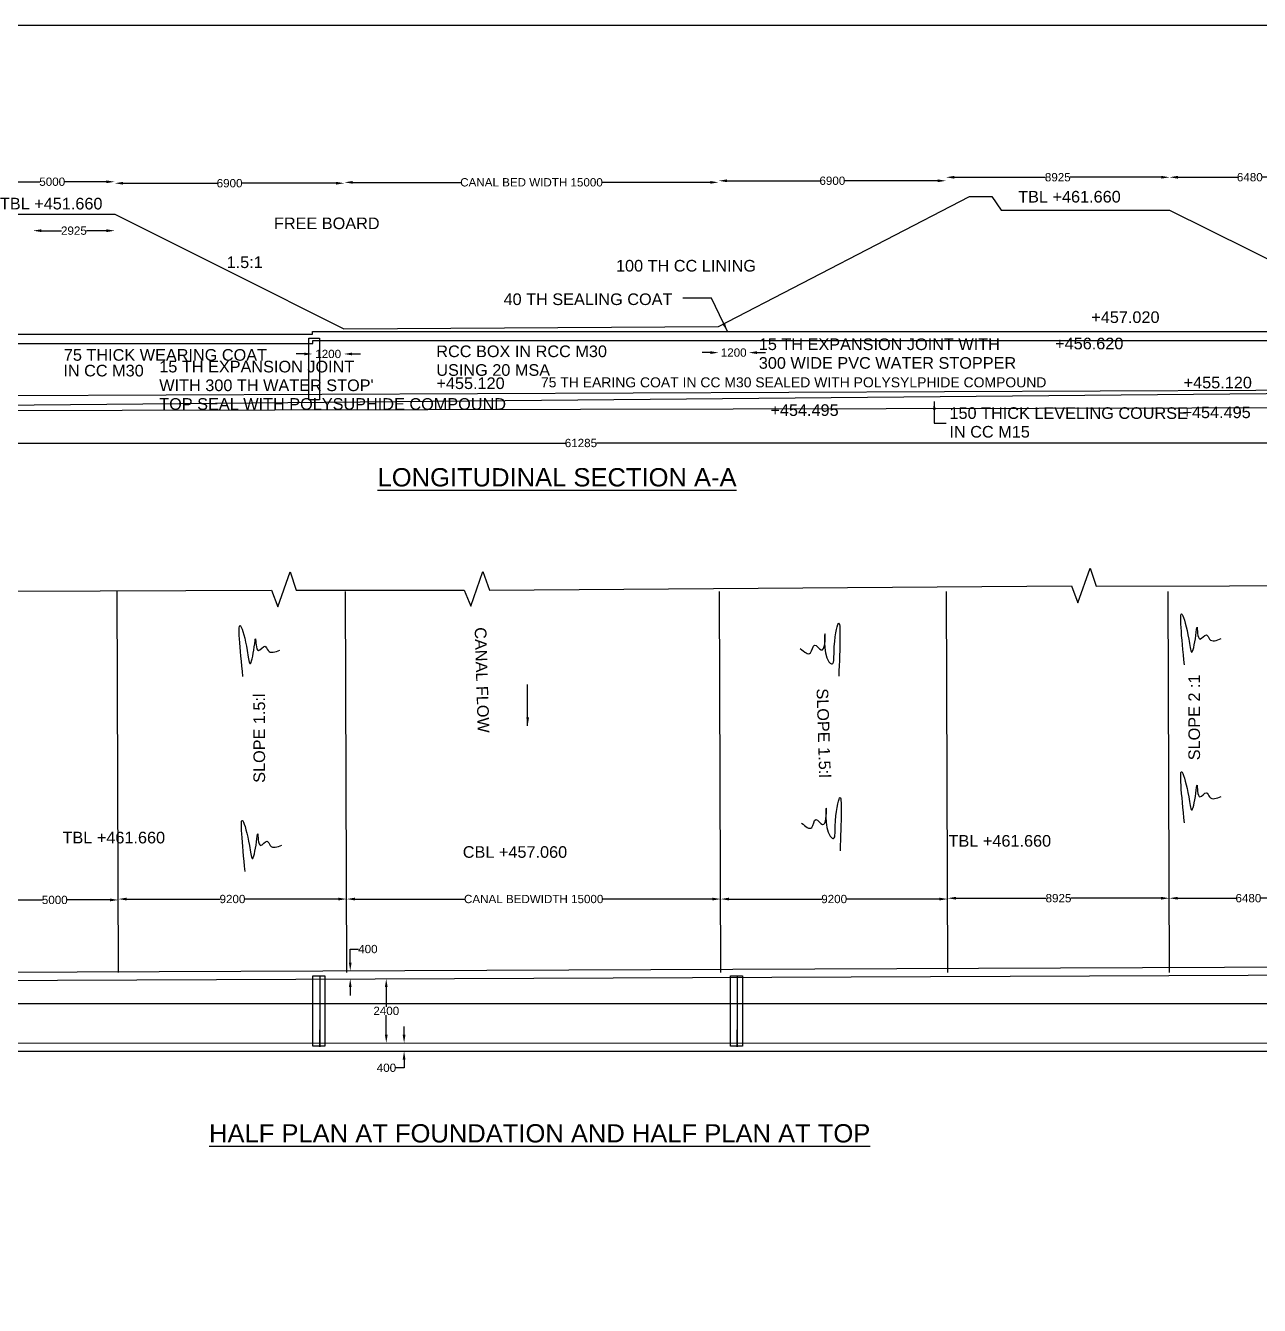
# Model space of a CAD drawing. Header units: inches. Extents: x -32573 to 915254, y -530120 to 171787.
# Drawn here: x 158740 to 529901, y -213352 to 171787 of the extents above; entities that cross this region are included whole.
import ezdxf

# ---------------------------------------------------------------- set-up
doc = ezdxf.new("R2010")
doc.units = ezdxf.units.IN
doc.header["$MEASUREMENT"] = 0
doc.layers.get('Defpoints').update_dxf_attribs({"color": 2})
doc.layers.add('DIMENSIONS', color=7, linetype='Continuous')
doc.layers.add('TEXT', color=1, linetype='Continuous')
doc.styles.get("Standard").update_dxf_attribs({"font": 'arial.ttf', "height": 2500})
doc.dimstyles.get("Standard").update_dxf_attribs({"dimtxt": 3500, "dimasz": 2500, "dimexe": 0.18, "dimexo": 0.0625, "dimgap": 0.09, "dimtad": 0, "dimtih": 1, "dimtoh": 1, "dimdec": 4, "dimzin": 0, "dimdsep": 46, "dimtxsty": 'Standard', "dimcen": 0.09, "dimse1": 1, "dimse2": 1, "dimadec": 0, "dimazin": 0, "dimtfac": 1, "dimtdec": 4, "dimtofl": 0, "dimtmove": 0, "dimatfit": 3, "dimfxl": 1, "dimtolj": 1, "dimtzin": 0, "dimarcsym": 0})

# ---------------------------------------------------------------- blocks, each defined once
blk = doc.blocks.new('*D52')
at = {"layer": 'Defpoints', "color": 0, "transparency": 16777216}
for p in [(148410, -91339), (186615, -91339), (186615, -91339)]:
    blk.add_point(p, dxfattribs=at)
at = {"layer": 'DIMENSIONS', "color": 0, "lineweight": -2, "transparency": 16777216}
for p, q in [((150910, -91339), (163784, -91339)), ((184115, -91339), (171241, -91339))]:
    blk.add_line(p, q, dxfattribs=at)
at = {"layer": 'DIMENSIONS', "color": 0, "transparency": 16777216}
for points in [[(150910, -90923), (150910, -91756), (148410, -91339)], [(184115, -90923), (184115, -91756), (186615, -91339)]]:
    blk.add_solid(points, dxfattribs=at)
at = {"layer": 'DIMENSIONS', "color": 0, "transparency": 16777216, "insert": (167513, -91339), "char_height": 2500, "attachment_point": 5}
blk.add_mtext('\\A1;5000', dxfattribs=at)
blk = doc.blocks.new('*D53')
at = {"layer": 'Defpoints', "color": 0, "transparency": 16777216}
for p in [(186615, -91339), (255324, -91071), (255324, -91071)]:
    blk.add_point(p, dxfattribs=at)
at = {"layer": 'DIMENSIONS', "color": 0, "lineweight": -2, "transparency": 16777216}
for p, q in [((189115, -91071), (217241, -91071)), ((252824, -91071), (224699, -91071))]:
    blk.add_line(p, q, dxfattribs=at)
at = {"layer": 'DIMENSIONS', "color": 0, "transparency": 16777216}
for points in [[(189115, -90654), (189115, -91488), (186615, -91071)], [(252824, -90654), (252824, -91488), (255324, -91071)]]:
    blk.add_solid(points, dxfattribs=at)
at = {"layer": 'DIMENSIONS', "color": 0, "transparency": 16777216, "insert": (220970, -91071), "char_height": 2500, "attachment_point": 5}
blk.add_mtext('\\A1;9200', dxfattribs=at)
blk = doc.blocks.new('*D54')
at = {"layer": 'Defpoints', "color": 0, "transparency": 16777216}
for p in [(255324, -91071), (367839, -91071), (367839, -91071)]:
    blk.add_point(p, dxfattribs=at)
at = {"layer": 'DIMENSIONS', "color": 0, "lineweight": -2, "transparency": 16777216}
for p, q in [((257824, -91071), (290790, -91071)), ((365339, -91071), (332373, -91071))]:
    blk.add_line(p, q, dxfattribs=at)
at = {"layer": 'DIMENSIONS', "color": 0, "transparency": 16777216}
for points in [[(257824, -90654), (257824, -91488), (255324, -91071)], [(365339, -90654), (365339, -91488), (367839, -91071)]]:
    blk.add_solid(points, dxfattribs=at)
at = {"layer": 'DIMENSIONS', "color": 0, "transparency": 16777216, "insert": (311581, -91071), "char_height": 2500, "attachment_point": 5}
blk.add_mtext('\\A1;CANAL BEDWIDTH 15000', dxfattribs=at)
blk = doc.blocks.new('*D55')
at = {"layer": 'Defpoints', "color": 0, "transparency": 16777216}
for p in [(367839, -91071), (436118, -91071), (436118, -91071)]:
    blk.add_point(p, dxfattribs=at)
at = {"layer": 'DIMENSIONS', "color": 0, "lineweight": -2, "transparency": 16777216}
for p, q in [((370339, -91071), (398250, -91071)), ((433618, -91071), (405707, -91071))]:
    blk.add_line(p, q, dxfattribs=at)
at = {"layer": 'DIMENSIONS', "color": 0, "transparency": 16777216}
for points in [[(370339, -90654), (370339, -91488), (367839, -91071)], [(433618, -90654), (433618, -91488), (436118, -91071)]]:
    blk.add_solid(points, dxfattribs=at)
at = {"layer": 'DIMENSIONS', "color": 0, "transparency": 16777216, "insert": (401979, -91071), "char_height": 2500, "attachment_point": 5}
blk.add_mtext('\\A1;9200', dxfattribs=at)
blk = doc.blocks.new('*D56')
at = {"layer": 'Defpoints', "color": 0, "transparency": 16777216}
for p in [(436118, -91071), (502815, -90811), (502815, -90811)]:
    blk.add_point(p, dxfattribs=at)
at = {"layer": 'DIMENSIONS', "color": 0, "lineweight": -2, "transparency": 16777216}
for p, q in [((438618, -90811), (465722, -90811)), ((500315, -90811), (473211, -90811))]:
    blk.add_line(p, q, dxfattribs=at)
at = {"layer": 'DIMENSIONS', "color": 0, "transparency": 16777216}
for points in [[(438618, -90394), (438618, -91227), (436118, -90811)], [(500315, -90394), (500315, -91227), (502815, -90811)]]:
    blk.add_solid(points, dxfattribs=at)
at = {"layer": 'DIMENSIONS', "color": 0, "transparency": 16777216, "insert": (469466, -90811), "char_height": 2500, "attachment_point": 5}
blk.add_mtext('\\A1;8925', dxfattribs=at)
blk = doc.blocks.new('*D57')
at = {"layer": 'Defpoints', "color": 0, "transparency": 16777216}
for p in [(502815, -90811), (550376, -90811), (550376, -90811)]:
    blk.add_point(p, dxfattribs=at)
at = {"layer": 'DIMENSIONS', "color": 0, "lineweight": -2, "transparency": 16777216}
for p, q in [((505315, -90811), (522860, -90811)), ((547876, -90811), (530331, -90811))]:
    blk.add_line(p, q, dxfattribs=at)
at = {"layer": 'DIMENSIONS', "color": 0, "transparency": 16777216}
for points in [[(505315, -90394), (505315, -91227), (502815, -90811)], [(547876, -90394), (547876, -91227), (550376, -90811)]]:
    blk.add_solid(points, dxfattribs=at)
at = {"layer": 'DIMENSIONS', "color": 0, "transparency": 16777216, "insert": (526595, -90811), "char_height": 2500, "attachment_point": 5}
blk.add_mtext('\\A1;6480', dxfattribs=at)
blk = doc.blocks.new('*D69')
at = {"layer": 'Defpoints', "color": 0, "transparency": 16777216}
for p in [(185572, 124786), (147920, 115018), (185572, 115018)]:
    blk.add_point(p, dxfattribs=at)
at = {"layer": 'DIMENSIONS', "color": 0, "lineweight": -2, "transparency": 16777216}
for p, q in [((150420, 124786), (163017, 124786)), ((183072, 124786), (170474, 124786))]:
    blk.add_line(p, q, dxfattribs=at)
at = {"layer": 'DIMENSIONS', "color": 0, "transparency": 16777216}
for points in [[(150420, 125203), (150420, 124370), (147920, 124786)], [(183072, 125203), (183072, 124370), (185572, 124786)]]:
    blk.add_solid(points, dxfattribs=at)
at = {"layer": 'DIMENSIONS', "color": 0, "transparency": 16777216, "insert": (166746, 124786), "char_height": 2500, "attachment_point": 5}
blk.add_mtext('\\A1;5000', dxfattribs=at)
blk = doc.blocks.new('*D70')
at = {"layer": 'Defpoints', "color": 0, "transparency": 16777216}
for p in [(160965, 115018), (185572, 115018), (185572, 110067)]:
    blk.add_point(p, dxfattribs=at)
at = {"layer": 'DIMENSIONS', "color": 0, "lineweight": -2, "transparency": 16777216}
for p, q in [((163465, 110067), (169505, 110067)), ((183072, 110067), (177032, 110067))]:
    blk.add_line(p, q, dxfattribs=at)
at = {"layer": 'DIMENSIONS', "color": 0, "transparency": 16777216}
for points in [[(163465, 110484), (163465, 109651), (160965, 110067)], [(183072, 110484), (183072, 109651), (185572, 110067)]]:
    blk.add_solid(points, dxfattribs=at)
at = {"layer": 'DIMENSIONS', "color": 0, "transparency": 16777216, "insert": (173268, 110067), "char_height": 2500, "attachment_point": 5}
blk.add_mtext('\\A1;2925', dxfattribs=at)
blk = doc.blocks.new('*D71')
at = {"layer": 'Defpoints', "color": 0, "transparency": 16777216}
for p in [(254627, 124345), (185572, 115018), (254627, 80549)]:
    blk.add_point(p, dxfattribs=at)
at = {"layer": 'DIMENSIONS', "color": 0, "lineweight": -2, "transparency": 16777216}
for p, q in [((188072, 124345), (216364, 124345)), ((252127, 124345), (223835, 124345))]:
    blk.add_line(p, q, dxfattribs=at)
at = {"layer": 'DIMENSIONS', "color": 0, "transparency": 16777216}
for points in [[(188072, 124762), (188072, 123928), (185572, 124345)], [(252127, 124762), (252127, 123928), (254627, 124345)]]:
    blk.add_solid(points, dxfattribs=at)
at = {"layer": 'DIMENSIONS', "color": 0, "transparency": 16777216, "insert": (220099, 124345), "char_height": 2500, "attachment_point": 5}
blk.add_mtext('\\A1;6900', dxfattribs=at)
blk = doc.blocks.new('*D72')
at = {"layer": 'Defpoints', "color": 0, "transparency": 16777216}
for p in [(367229, 124611), (367229, 81278), (254627, 80549)]:
    blk.add_point(p, dxfattribs=at)
at = {"layer": 'DIMENSIONS', "color": 0, "lineweight": -2, "transparency": 16777216}
for p, q in [((257127, 124611), (289652, 124611)), ((364729, 124611), (332205, 124611))]:
    blk.add_line(p, q, dxfattribs=at)
at = {"layer": 'DIMENSIONS', "color": 0, "transparency": 16777216}
for points in [[(257127, 125028), (257127, 124195), (254627, 124611)], [(364729, 125028), (364729, 124195), (367229, 124611)]]:
    blk.add_solid(points, dxfattribs=at)
at = {"layer": 'DIMENSIONS', "color": 0, "transparency": 16777216, "insert": (310928, 124611), "char_height": 2500, "attachment_point": 5}
blk.add_mtext('\\A1;CANAL BED WIDTH 15000', dxfattribs=at)
blk = doc.blocks.new('*D73')
at = {"layer": 'Defpoints', "color": 0, "transparency": 16777216}
for p in [(435636, 125083), (435636, 116664), (367229, 81278)]:
    blk.add_point(p, dxfattribs=at)
at = {"layer": 'DIMENSIONS', "color": 0, "lineweight": -2, "transparency": 16777216}
for p, q in [((369729, 125083), (397697, 125083)), ((433136, 125083), (405168, 125083))]:
    blk.add_line(p, q, dxfattribs=at)
at = {"layer": 'DIMENSIONS', "color": 0, "transparency": 16777216}
for points in [[(369729, 125499), (369729, 124666), (367229, 125083)], [(433136, 125499), (433136, 124666), (435636, 125083)]]:
    blk.add_solid(points, dxfattribs=at)
at = {"layer": 'DIMENSIONS', "color": 0, "transparency": 16777216, "insert": (401433, 125083), "char_height": 2500, "attachment_point": 5}
blk.add_mtext('\\A1;6900', dxfattribs=at)
blk = doc.blocks.new('*D74')
at = {"layer": 'Defpoints', "color": 0, "transparency": 16777216}
for p in [(502874, 126143), (435636, 116664), (502874, 116199)]:
    blk.add_point(p, dxfattribs=at)
at = {"layer": 'DIMENSIONS', "color": 0, "lineweight": -2, "transparency": 16777216}
for p, q in [((438136, 126143), (465511, 126143)), ((500374, 126143), (472999, 126143))]:
    blk.add_line(p, q, dxfattribs=at)
at = {"layer": 'DIMENSIONS', "color": 0, "transparency": 16777216}
for points in [[(438136, 126560), (438136, 125727), (435636, 126143)], [(500374, 126560), (500374, 125727), (502874, 126143)]]:
    blk.add_solid(points, dxfattribs=at)
at = {"layer": 'DIMENSIONS', "color": 0, "transparency": 16777216, "insert": (469255, 126143), "char_height": 2500, "attachment_point": 5}
blk.add_mtext('\\A1;8925', dxfattribs=at)
blk = doc.blocks.new('*D75')
at = {"layer": 'Defpoints', "color": 0, "transparency": 16777216}
for p in [(551165, 126152), (502874, 116199), (551165, 92266)]:
    blk.add_point(p, dxfattribs=at)
at = {"layer": 'DIMENSIONS', "color": 0, "lineweight": -2, "transparency": 16777216}
for p, q in [((505374, 126152), (523284, 126152)), ((548665, 126152), (530755, 126152))]:
    blk.add_line(p, q, dxfattribs=at)
at = {"layer": 'DIMENSIONS', "color": 0, "transparency": 16777216}
for points in [[(505374, 126569), (505374, 125735), (502874, 126152)], [(548665, 126569), (548665, 125735), (551165, 126152)]]:
    blk.add_solid(points, dxfattribs=at)
at = {"layer": 'DIMENSIONS', "color": 0, "transparency": 16777216, "insert": (527019, 126152), "char_height": 2500, "attachment_point": 5}
blk.add_mtext('\\A1;6480', dxfattribs=at)
blk = doc.blocks.new('*D84')
at = {"layer": 'Defpoints', "color": 0, "transparency": 16777216}
for p in [(367229, 81278), (376280, 77005), (376280, 73375)]:
    blk.add_point(p, dxfattribs=at)
at = {"layer": 'DIMENSIONS', "color": 0, "lineweight": -2, "transparency": 16777216}
for p, q in [((364729, 73375), (362229, 73375)), ((378780, 73375), (381280, 73375))]:
    blk.add_line(p, q, dxfattribs=at)
at = {"layer": 'DIMENSIONS', "color": 0, "transparency": 16777216}
for points in [[(364729, 73792), (364729, 72958), (367229, 73375)], [(378780, 73792), (378780, 72958), (376280, 73375)]]:
    blk.add_solid(points, dxfattribs=at)
at = {"layer": 'DIMENSIONS', "color": 0, "transparency": 16777216, "insert": (371755, 73375), "char_height": 2500, "attachment_point": 5}
blk.add_mtext('\\A1;1200', dxfattribs=at)
blk = doc.blocks.new('*D85')
at = {"layer": 'Defpoints', "color": 0, "transparency": 16777216}
for p in [(96088, 54655), (555514, 56894), (555514, 46164)]:
    blk.add_point(p, dxfattribs=at)
at = {"layer": 'DIMENSIONS', "color": 0, "lineweight": -2, "transparency": 16777216}
for p, q in [((98588, 46164), (321081, 46164)), ((553014, 46164), (330521, 46164))]:
    blk.add_line(p, q, dxfattribs=at)
at = {"layer": 'DIMENSIONS', "color": 0, "transparency": 16777216}
for points in [[(98588, 46581), (98588, 45748), (96088, 46164)], [(553014, 46581), (553014, 45748), (555514, 46164)]]:
    blk.add_solid(points, dxfattribs=at)
at = {"layer": 'DIMENSIONS', "color": 0, "transparency": 16777216, "insert": (325801, 46164), "char_height": 2500, "attachment_point": 5}
blk.add_mtext('\\A1;61285', dxfattribs=at)
blk = doc.blocks.new('*D89')
at = {"layer": 'Defpoints', "color": 0, "transparency": 16777216}
for p in [(245090, 79725), (254445, 80548), (254445, 72968)]:
    blk.add_point(p, dxfattribs=at)
at = {"layer": 'DIMENSIONS', "color": 0, "lineweight": -2, "transparency": 16777216}
for p, q in [((242590, 72968), (240090, 72968)), ((256945, 72968), (259445, 72968))]:
    blk.add_line(p, q, dxfattribs=at)
at = {"layer": 'DIMENSIONS', "color": 0, "transparency": 16777216}
for points in [[(242590, 73384), (242590, 72551), (245090, 72968)], [(256945, 73384), (256945, 72551), (254445, 72968)]]:
    blk.add_solid(points, dxfattribs=at)
at = {"layer": 'DIMENSIONS', "color": 0, "transparency": 16777216, "insert": (249767, 72968), "char_height": 2500, "attachment_point": 5}
blk.add_mtext('\\A1;1200', dxfattribs=at)
blk = doc.blocks.new('*D90')
at = {"layer": 'Defpoints', "color": 0, "transparency": 16777216}
for p in [(256402, -115081), (267233, -112682), (267243, -115081)]:
    blk.add_point(p, dxfattribs=at)
at = {"layer": 'DIMENSIONS', "color": 0, "lineweight": -2, "transparency": 16777216}
for p, q in [((256402, -110182), (256402, -106126)), ((256402, -106126), (258902, -106126)), ((256402, -117581), (256402, -120081))]:
    blk.add_line(p, q, dxfattribs=at)
at = {"layer": 'DIMENSIONS', "color": 0, "transparency": 16777216}
for points in [[(255986, -110182), (256819, -110182), (256402, -112682)], [(255986, -117581), (256819, -117581), (256402, -115081)]]:
    blk.add_solid(points, dxfattribs=at)
at = {"layer": 'DIMENSIONS', "color": 0, "transparency": 16777216, "insert": (261710, -106126), "char_height": 2500, "attachment_point": 5}
blk.add_mtext('\\A1;400', dxfattribs=at)
blk = doc.blocks.new('*D91')
at = {"layer": 'Defpoints', "color": 0, "transparency": 16777216}
for p in [(267243, -115081), (267240, -134397), (267240, -134397)]:
    blk.add_point(p, dxfattribs=at)
at = {"layer": 'DIMENSIONS', "color": 0, "lineweight": -2, "transparency": 16777216}
for p, q in [((267240, -117581), (267240, -123463)), ((267240, -131897), (267240, -126016))]:
    blk.add_line(p, q, dxfattribs=at)
at = {"layer": 'DIMENSIONS', "color": 0, "transparency": 16777216}
for points in [[(266823, -117581), (267657, -117581), (267240, -115081)], [(266823, -131897), (267657, -131897), (267240, -134397)]]:
    blk.add_solid(points, dxfattribs=at)
at = {"layer": 'DIMENSIONS', "color": 0, "transparency": 16777216, "insert": (267240, -124739), "char_height": 2500, "attachment_point": 5}
blk.add_mtext('\\A1;2400', dxfattribs=at)
blk = doc.blocks.new('*D92')
at = {"layer": 'Defpoints', "color": 0, "transparency": 16777216}
for p in [(272600, -134398), (272600, -136858), (272600, -136858)]:
    blk.add_point(p, dxfattribs=at)
at = {"layer": 'DIMENSIONS', "color": 0, "lineweight": -2, "transparency": 16777216}
for p, q in [((272600, -131898), (272600, -129398)), ((272600, -141858), (270100, -141858)), ((272600, -139358), (272600, -141858))]:
    blk.add_line(p, q, dxfattribs=at)
at = {"layer": 'DIMENSIONS', "color": 0, "transparency": 16777216}
for points in [[(272183, -131898), (273017, -131898), (272600, -134398)], [(272183, -139358), (273017, -139358), (272600, -136858)]]:
    blk.add_solid(points, dxfattribs=at)
at = {"layer": 'DIMENSIONS', "color": 0, "transparency": 16777216, "insert": (267292, -141858), "char_height": 2500, "attachment_point": 5}
blk.add_mtext('\\A1;400', dxfattribs=at)

msp = doc.modelspace()

# ---------------------------------------------------------------- linework, layer by layer
at = {"layer": 'Defpoints', "color": 0}
for points in [[(-30777.85468, 105011.80758), (43963.33845, 104786.03336), (96016.63898, 90295.53882), (99804.8734, 90295.53882), (147919.695, 115018.43144), (185571.69003, 115018.43144), (220879.58335, 97394.28562), (254444.80187, 80548.03844), (367229.35629, 81277.87115), (442689.7627, 120313.43811), (449457.21267, 120313.43811), (452202.76877, 116198.751), (502873.62114, 116198.751), (551164.93432, 92266.29583), (555037.44772, 92266.29583), (555037.44772, 56894.10952)], [(47713.39736, 77472.06729), (60411.33132, 60113.24021), (622478.91638, 62444.87014)], [(96016.63898, 78886.53677), (245089.62604, 78886.53677), (245089.62604, 79725.06615), (376213.3421, 79725.06615), (555037.44772, 79725.06615)], [(96083.32268, 76166.23984), (245156.30974, 76166.23984), (245156.30974, 77004.76922), (376280.02579, 77004.76922), (555104.13142, 77004.76922)], [(629977.47441, 61854.86127), (95832.69633, 56960.19917)], [(95768.82362, 55898.37523), (555513.92898, 56894.10952)], [(680.19065, 938.3163), (232680.45244, 1844.64882), (234595.96579, -3104.93022), (238327.91687, 7421.17394), (240177.37846, 1844.64882), (290643.03407, 1844.64882), (292690.08647, -2923.26114), (296287.0548, 7536.7942), (298304.86411, 1844.64882), (473361.28868, 3211.07315), (475255.68901, -1912.38852), (478946.50648, 8465.06748), (480763.25691, 3106.25073), (721396.98176, 3666.57813), (721396.98176, -118968.75176), (726527.13479, -120637.81729), (716259.50274, -124464.45509), (721678.53325, -126296.35446), (721678.53325, -207816.14037)], [(95902.67215, 1310.31257), (95902.67215, -136857.61208), (550482.94832, -136857.61208), (550156.65936, 3267.83667)], [(186700.41851, -113149.43946), (186252.47409, 1514.02079)], [(255410.52699, -113149.43946), (254962.58257, 1514.02079)], [(367924.97457, -113149.43946), (367477.03014, 1514.02079)], [(436204.64356, -113149.43946), (435756.69914, 1514.02079)], [(502901.8133, -113149.43946), (502453.86888, 1514.02079)], [(729381.03723, -122588.17182), (-3178.28269, -122588.17182), (-3178.28269, -89754.36676)], [(544104.49127, -111592.17285), (100177.72859, -113339.6353)], [(96681.64125, -115797.82431), (550429.46831, -113890.51159)], [(95902.67215, -134368.707), (550477.32898, -134444.37492)]]:
    msp.add_lwpolyline(points, dxfattribs=at)
msp.add_lwpolyline([(243950.1175, 77749.01416), (247176.49196, 77749.01416), (247176.49196, 59212.45907), (243950.1175, 59212.45907)], close=True, dxfattribs=at)
at = {"layer": 'DIMENSIONS', "color": 0}
for points in [[(909545.97555, 171787.14331), (-31370.04605, 171787.14331), (-31370.04605, -530119.97398), (909545.97555, -530119.97398)], [(245183.2396, -114151.3394), (248806.56345, -114151.3394), (248806.56345, -135353.42096), (245183.2396, -135353.42096)], [(370749.36181, -114151.3394), (374372.68567, -114151.3394), (374372.68567, -135353.42096), (370749.36181, -135353.42096)]]:
    msp.add_lwpolyline(points, close=True, dxfattribs=at)
for points in [[(247233.05711, -114183.11021), (247233.05711, -135532.61146), (247233.05711, -130403.50809)], [(372799.17932, -114183.11021), (372799.17932, -135532.61146), (372799.17932, -130403.50809)]]:
    msp.add_lwpolyline(points, dxfattribs=at)
for points in [[(224096.34592, -24070.25011), (223415.9627, -8856.26247), (225409.07016, -16253.93473), (226242.53961, -20168.77418), (227534.41811, -15171.10687), (227909.4785, -12713.91936), (228784.62228, -16253.93473), (230743.28148, -15004.51878), (231660.09959, -16253.93473), (235202.34902, -16128.99454)], [(391794.03191, -15675.6273), (394827.53011, -17010.96616), (396091.48269, -14629.01074), (398077.69879, -16108.71074), (399269.43359, -11489.16105), (400425.04664, -19645.55183), (401147.31016, -20295.17349), (401945.92799, -16638.71657), (403246.00232, -8121.42291), (403355.36311, -24023.46725)], [(507340.9877, -20628.76356), (506660.60448, -5414.77592), (508653.71195, -12812.44818), (509487.18139, -16727.28763), (510779.05989, -11729.62032), (511154.12028, -9272.43281), (512029.26406, -12812.44818), (513987.92326, -11563.03223), (514904.74137, -12812.44818), (518446.9908, -12687.50799)], [(507338.56757, -68141.87604), (506658.18435, -52927.8884), (508651.29181, -60325.56066), (509484.76126, -64240.40011), (510776.63976, -59242.7328), (511151.70015, -56785.54529), (512026.84393, -60325.56066), (513985.50313, -59076.14471), (514902.32124, -60325.56066), (518444.57067, -60200.62047)], [(392178.60119, -68195.09865), (395212.09939, -69530.4375), (396476.05197, -67148.48208), (398462.26806, -68628.18209), (399654.00287, -64008.63239), (400809.61592, -72165.02318), (401531.87944, -72814.64483), (402330.49727, -69158.18791), (403630.5716, -60640.89426), (403739.93239, -76542.93859)], [(224762.28559, -82756.51132), (224081.90237, -67542.52369), (226075.00983, -74940.19594), (226908.47928, -78855.0354), (228200.35777, -73857.36809), (228575.41817, -71400.18058), (229450.56194, -74940.19594), (231409.22115, -73690.77999), (232326.03925, -74940.19594), (235868.28868, -74815.25575)]]:
    msp.add_spline(points, degree=3, dxfattribs=at)

# ---------------------------------------------------------------- texts
at = {"layer": 'TEXT', "color": 0}
for s, height, p in [('TBL +451.660', 3500, (151013.56612, 116464.63696)), ('TBL +461.660', 3500, (457335.86498, 118542.78444)), ('FREE BOARD ', 3500, (233452.06668, 110531.68039)), ('1.5:1', 3500, (219209.91556, 98824.74931)), ('100 TH CC LINING ', 3500, (336346.76376, 97768.92288)), ('40 TH SEALING COAT ', 3500, (302521.64995, 87692.07226)), ('+457.020', 3500, (479335.95323, 82294.54597)), ('15 TH EXPANSION JOINT WITH', 3500, (379305.43461, 74141.16443)), ('+456.620', 3500, (468454.24532, 74363.18663)), ('75 THICK WEARING COAT ', 3500, (170247.20947, 70931.37215)), ('RCC BOX IN RCC M30', 3500, (282291.34761, 72014.72986)), ('IN CC M30', 3500, (170094.73188, 66209.80769)), ('15 TH EXPANSION JOINT ', 3500, (198949.03466, 67415.11122)), ('USING 20 MSA', 3500, (282291.34761, 66392.28784)), ('300 WIDE PVC WATER STOPPER', 3500, (379305.43461, 68518.72241)), ('+455.120', 3500, (282324.87181, 62416.29027)), ('75 TH EARING COAT IN CC M30 SEALED WITH POLYSYLPHIDE COMPOUND ', 3000, (313766.06444, 62931.3212)), ('+455.120', 3500, (507113.43632, 62615.62863)), ("WITH 300 TH WATER STOP'", 3500, (198949.03466, 61792.6692)), ('TOP SEAL WITH POLYSUPHIDE COMPOUND ', 3500, (198949.03466, 56170.22718)), ('+454.495', 3500, (382799.99705, 54323.09714)), ('150 THICK LEVELING COURSE ', 3500, (436665.20896, 53426.94227)), ('+454.495', 3500, (506764.10576, 53659.56744)), ('IN CC M15 ', 3500, (436665.20896, 47804.50026)), ('%%ULONGITUDINAL SECTION A-A', 5500, (264623.93188, 33105.18552)), ('TBL +461.660', 3500, (169850.15392, -74313.03207)), ('TBL +461.660', 3500, (436394.49054, -75305.26933)), ('CBL +457.060', 3500, (290257.66219, -78655.79093)), ('%%UHALF PLAN AT FOUNDATION AND HALF PLAN AT TOP', 5500, (213927.43465, -164315.8871))]:
    msp.add_text(s, height=height, dxfattribs=at).set_placement(p)
for s, rotation, p in [('CANAL FLOW', 271.7168457335, (293820.05136, -9318.5195)), ('SLOPE 2 :1', 90, (512039.06797, -49297.51685)), ('SLOPE 1.5:l', 90, (230778.57129, -56088.3965)), ('SLOPE 1.5:l', 271.7168457335, (396676.46056, -27733.33587))]:
    msp.add_text(s, height=3500, rotation=rotation, dxfattribs=at).set_placement(p)

# ---------------------------------------------------------------- dimensions: what is measured, and where the dimension line sits
at = {"layer": 'DIMENSIONS', "color": 0}
for base, p1, p2, text, picture, middle in [((367229.35629, 124611.34145), (254626.6907, 80549.21544), (367229.35629, 81277.87115), 'CANAL BED WIDTH 15000', '*D72', (310928.0235, 124611.34145)), ((502873.62114, 126143.3525), (435635.69081, 116664.3762), (502873.62114, 116198.751), '8925', '*D74', (469254.65597, 126143.3525)), ((551164.93432, 126152.10685), (502873.62114, 116198.751), (551164.93432, 92266.29583), '6480', '*D75', (527019.27773, 126152.10685)), ((185571.69003, 124786.47515), (147919.695, 115018.43144), (185571.69003, 115018.43144), '5000', '*D69', (166745.69252, 124786.47515)), ((254626.6907, 124344.86819), (185571.69003, 115018.43144), (254626.6907, 80549.21544), '6900', '*D71', (220099.19037, 124344.86819)), ((435635.69081, 125082.68634), (367229.35629, 81277.87115), (435635.69081, 116664.3762), '6900', '*D73', (401432.52355, 125082.68634)), ((185571.69003, 110067.28445), (160964.89261, 115018.43144), (185571.69003, 115018.43144), '2925', '*D70', (173268.29132, 110067.28445)), ((376280.02579, 73375.09477), (367229.35629, 81277.87115), (376280.02579, 77004.76922), '1200', '*D84', (371754.69104, 73375.09477)), ((254444.80187, 72967.52875), (245089.62604, 79725.06615), (254444.80187, 80548.03844), '1200', '*D89', (249767.21395, 72967.52875)), ((555513.92898, 46164.25227), (96088.09181, 54655.39019), (555513.92898, 56894.10952), '61285', '*D85', (325801.0104, 46164.25227)), ((367838.72315, -91071.06203), (255324.27558, -91071.06203), (367838.72315, -91071.06203), 'CANAL BEDWIDTH 15000', '*D54', (311581.49936, -91071.06203)), ((186615.2157, -91339.48093), (148410.02931, -91339.48093), (186615.2157, -91339.48093), '5000', '*D52', (167512.6225, -91339.48093)), ((255324.27558, -91071.06203), (186615.2157, -91339.48093), (255324.27558, -91071.06203), '9200', '*D53', (220969.74564, -91071.06203)), ((436118.39215, -91071.06203), (367838.72315, -91071.06203), (436118.39215, -91071.06203), '9200', '*D55', (401978.55765, -91071.06203)), ((502814.544, -90810.50676), (436118.39215, -91071.06203), (502814.544, -90810.50676), '8925', '*D56', (469466.46807, -90810.50676)), ((550375.72538, -90810.50676), (502814.544, -90810.50676), (550375.72538, -90810.50676), '6480', '*D57', (526595.13469, -90810.50676))]:
    dim = msp.add_linear_dim(base=base, p1=p1, p2=p2, text=text, dimstyle='Standard', dxfattribs=at)
    dim.commit()
    dim.dimension.update_dxf_attribs({"geometry": picture, "text_midpoint": middle})
dim = msp.add_linear_dim(base=(256402.27124, -115080.87552), p1=(267232.9726, -112682.04313), p2=(267243.05601, -115080.87552), angle=90, text='400', dimstyle='Standard', dxfattribs=at)
dim.commit()
dim.dimension.update_dxf_attribs({"geometry": '*D90', "text_midpoint": (261710.17161, -106125.66862), "dimtype": 160})
for base, p1, p2, text, picture, middle in [((267239.84063, -134397.22756), (267243.05601, -115080.87552), (267239.84063, -134397.22756), '2400', '*D91', (267239.84063, -124739.05154)), ((272600.06603, -136857.61208), (272600.06603, -134398.11982), (272600.06603, -136857.61208), '400', '*D92', (267292.16566, -141857.61208))]:
    dim = msp.add_linear_dim(base=base, p1=p1, p2=p2, angle=90, text=text, dimstyle='Standard', dxfattribs=at)
    dim.commit()
    dim.dimension.update_dxf_attribs({"geometry": picture, "text_midpoint": middle})

# ---------------------------------------------------------------- leaders
for points in [[(432083.01963, 58693.00909), (432083.01963, 52142.08978), (435660.30739, 52142.08978)], [(309771.13346, -38904.03567), (309771.13346, -26470.24057)]]:
    msp.add_leader(points, dimstyle='Standard', override={"dimgap": 0.09, "dimtad": 0}, dxfattribs=at)
at = {"layer": 'TEXT', "color": 0}
msp.add_leader([(369885.14609, 79725.06615), (365060.65205, 89764.14419), (356457.52358, 89764.14419)], dimstyle='Standard', override={"dimasz": 2500, "dimgap": 0.09, "dimtad": 0}, dxfattribs=at)

doc.saveas('drawing.dxf')
